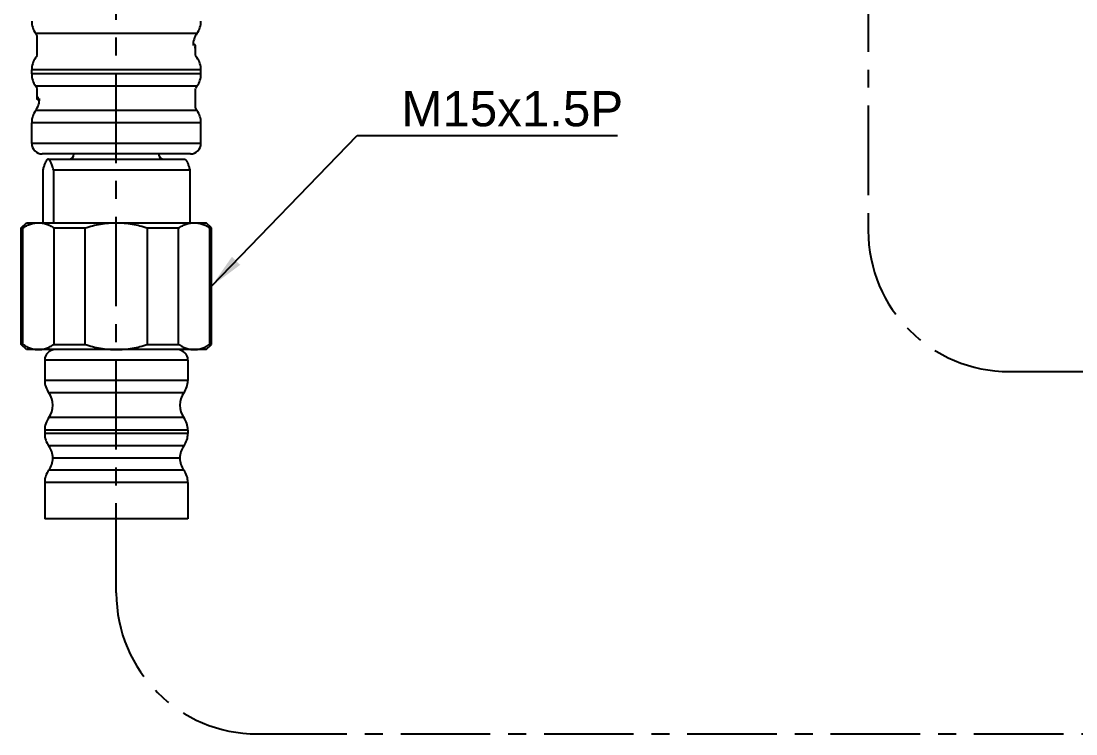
# Model space of a CAD drawing. Header units: millimetres. Extents: x 120 to 1856, y -818 to 764.
# Drawn here: x 810.8 to 885.6, y -718.2 to -667.6 of the extents above; entities that cross this region are included whole.
import ezdxf

# ---------------------------------------------------------------- set-up
doc = ezdxf.new("R2010")
doc.units = ezdxf.units.MM
doc.header["$LTSCALE"] = 0.1
doc.linetypes.add('CENTERX2', pattern=[101.6, 63.5, -12.7, 12.7, -12.7])
for name, color, linetype in [('02___PRT_ALL_AXES', 7, 'Continuous'), ('CENTER', 1, 'CENTERX2'), ('DIM', 3, 'Continuous')]:
    doc.layers.add(name, color=color, linetype=linetype)
doc.styles.get("Standard").update_dxf_attribs({"font": 'arial.ttf'})
doc.dimstyles.new('ISO-25', dxfattribs={"dimtxt": 2.5, "dimasz": 2.5, "dimexe": 1.25, "dimexo": 0.625, "dimtad": 1, "dimlfac": 1.33325, "dimtxsty": 'Standard', "dimcen": 2.5, "dimadec": 0, "dimazin": 0, "dimtfac": 1, "dimtmove": 0, "dimatfit": 3, "dimfxl": 0, "dimarcsym": 0})

msp = doc.modelspace()

# ---------------------------------------------------------------- linework, layer by layer
at = {"color": 7, "linetype": 'Continuous'}
for p, q in [((823.2487, -668.5066), (811.8113, -668.5066)), ((811.905, -668.6702), (811.905, -670.0611)), ((823.155, -670.0611), (823.155, -669.3928)), ((811.53, -671.3824), (811.53, -671.0993)), ((823.53, -671.0993), (811.53, -671.0993)), ((823.53, -671.3824), (811.53, -671.3824)), ((823.53, -671.3824), (823.53, -671.0993)), ((823.2487, -672.257), (811.8113, -672.257)), ((811.905, -672.4206), (811.905, -673.1428)), ((823.155, -673.8114), (823.155, -672.4206)), ((823.2487, -673.975), (811.8113, -673.975)), ((811.53, -676.3033), (811.53, -674.8493)), ((823.53, -674.8493), (811.53, -674.8493)), ((823.53, -676.3033), (823.53, -674.8493)), ((823.53, -676.3033), (811.53, -676.3033)), ((822.7799, -677.0533), (812.2801, -677.0533)), ((812.655, -677.4283), (812.6048, -677.4785)), ((812.655, -677.4283), (822.405, -677.4283)), ((822.405, -677.4283), (822.4552, -677.4785)), ((812.3216, -678.1783), (812.3216, -681.9283)), ((813.0771, -678.1783), (813.0771, -681.9283)), ((813.0771, -678.1783), (822.7384, -678.1783)), ((822.7384, -678.1783), (822.7384, -681.9283)), ((810.78, -682.3033), (811.155, -681.9283)), ((811.155, -681.9283), (823.905, -681.9283)), ((824.28, -682.3033), (823.905, -681.9283)), ((810.8998, -682.3033), (810.78, -682.3033)), ((810.8998, -690.5533), (810.8998, -682.3033)), ((813.1184, -690.5533), (813.1184, -682.3033)), ((813.1184, -682.3033), (815.3115, -682.3033)), ((815.3115, -690.5533), (815.3115, -682.3033)), ((819.7485, -690.5533), (819.7485, -682.3033)), ((819.7485, -682.3033), (821.9416, -682.3033)), ((821.9416, -690.5533), (821.9416, -682.3033)), ((824.1602, -690.5533), (824.1602, -682.3033)), ((824.28, -682.3033), (824.1602, -682.3033)), ((811.155, -690.9283), (810.78, -690.5533)), ((810.78, -690.5533), (810.8998, -690.5533)), ((823.905, -690.9283), (811.155, -690.9283)), ((813.1184, -690.5533), (815.3115, -690.5533)), ((819.7485, -690.5533), (821.9416, -690.5533)), ((823.905, -690.9283), (824.28, -690.5533)), ((824.1602, -690.5533), (824.28, -690.5533)), ((812.4538, -691.6688), (812.4538, -693.1083)), ((822.6062, -691.6688), (812.4538, -691.6688)), ((822.6062, -691.6688), (822.6062, -693.1083)), ((822.6062, -693.1083), (812.4538, -693.1083)), ((822.3181, -693.9846), (812.7419, -693.9846)), ((822.3181, -695.7512), (812.7419, -695.7512)), ((812.4538, -696.6275), (812.4538, -696.8708)), ((822.6062, -696.6275), (812.4538, -696.6275)), ((822.6062, -696.8708), (812.4538, -696.8708)), ((822.6062, -696.6275), (822.6062, -696.8708)), ((822.3181, -697.7611), (812.7419, -697.7611)), ((822.03, -698.616), (813.03, -698.616)), ((822.3181, -699.4708), (812.7419, -699.4708)), ((812.4538, -700.3611), (812.4538, -702.9283)), ((822.6062, -700.3611), (812.4538, -700.3611)), ((822.6062, -700.3611), (822.6062, -702.9283)), ((822.6061, -702.9283), (812.4539, -702.9283))]:
    msp.add_line(p, q, dxfattribs=at)
for centre, radius, start, end in [((813.03, -667.6322), 1.5, 180.006172, 215.65857), ((822.03, -667.6322), 1.5, 324.34143, 359.993828), ((810.5925, -669.3811), 1.5, 28.443511, 35.65857), ((824.4675, -669.3811), 1.5, 144.34143, 179.412738), ((822.6983, -670.1132), 0.8857, 68.318073, 69.386081), ((813.03, -671.0991), 1.5, 144.34143, 180.005751), ((810.5925, -669.3503), 1.5, 324.34143, 331.556489), ((824.4675, -669.3503), 1.5, 208.443511, 215.65857), ((822.03, -671.0991), 1.5, 359.994249, 35.65857), ((813.03, -671.3825), 1.5, 179.994249, 215.65857), ((822.03, -671.3825), 1.5, 324.34143, 0.005751), ((810.5925, -673.1314), 1.5, 28.443511, 35.65857), ((824.4675, -673.1314), 1.5, 144.34143, 150.635085), ((810.5925, -673.1006), 1.5, 324.34143, 359.412738), ((813.03, -674.8494), 1.5, 144.34143, 179.993828), ((824.4675, -673.1006), 1.5, 208.443511, 215.65857), ((822.03, -674.8494), 1.5, 0.006172, 35.65857), ((812.28, -676.3033), 0.75, 180, 270), ((822.78, -676.3033), 0.75, 270, 0), ((814.155, -677.0533), 0.375, 270, 0), ((820.905, -677.0533), 0.375, 180, 270), ((813.1943, -691.6688), 0.7405, 90, 180), ((821.8657, -691.6688), 0.7405, 0, 90), ((813.9521, -693.1012), 1.4983, 180.269275, 216.126518), ((821.1079, -693.1012), 1.4983, 323.873482, 359.730725), ((811.5317, -694.8679), 1.4983, 323.873482, 36.126518), ((823.5283, -694.8679), 1.4983, 143.873482, 216.126518), ((813.9521, -696.6346), 1.4983, 143.873482, 179.730725), ((821.1079, -696.6346), 1.4983, 0.269275, 36.126518), ((813.9521, -696.8778), 1.4983, 179.730725, 216.126518), ((821.1079, -696.8778), 1.4983, 323.873482, 0.269275), ((811.5317, -698.6445), 1.4983, 1.090586, 36.126518), ((823.5283, -698.6445), 1.4983, 143.873482, 178.909414), ((811.5317, -698.5874), 1.4983, 323.873482, 358.909414), ((823.5283, -698.5874), 1.4983, 181.090586, 216.126518), ((813.9521, -700.3541), 1.4983, 143.873482, 180.269275), ((821.1079, -700.3541), 1.4983, 359.730725, 36.126518)]:
    msp.add_arc(centre, radius, start, end, dxfattribs=at)
for points, knots in [([(823.1038, -669.3283), (823.0985, -669.325), (823.0734, -669.3104), (823.0467, -669.2986), (823.0255, -669.2902)], [0, 0, 0, 0, 0.2161574, 1, 1, 1, 1]), ([(823.0523, -669.4842), (823.0676, -669.4773), (823.0947, -669.4638), (823.1335, -669.4383), (823.155, -669.4103), (823.155, -669.3928)], [0, 0, 0, 0, 0.3540677, 0.6313106, 1, 1, 1, 1]), ([(823.155, -669.3928), (823.155, -669.3873), (823.1486, -669.359), (823.123, -669.3404), (823.1038, -669.3283)], [0, 0, 0, 0, 0.1943955, 1, 1, 1, 1]), ([(811.905, -673.1428), (811.905, -673.1373), (811.9114, -673.109), (811.937, -673.0904), (811.9562, -673.0783)], [0, 0, 0, 0, 0.1943955, 1, 1, 1, 1]), ([(812.0078, -673.2342), (811.9924, -673.2274), (811.9654, -673.2138), (811.9265, -673.1883), (811.905, -673.1603), (811.905, -673.1428)], [0, 0, 0, 0, 0.3541113, 0.6313704, 1, 1, 1, 1]), ([(811.9562, -673.0783), (811.9615, -673.075), (811.9866, -673.0604), (812.0133, -673.0486), (812.0344, -673.0402)], [0, 0, 0, 0, 0.2161827, 1, 1, 1, 1]), ([(812.0442, -673.2492), (812.041, -673.248), (812.0287, -673.2432), (812.0166, -673.2381), (812.0078, -673.2342)], [0, 0, 0, 0, 0.261991, 1, 1, 1, 1]), ([(812.6101, -677.4733), (812.5962, -677.4872), (812.569, -677.5211), (812.5323, -677.5815), (812.496, -677.6549), (812.4456, -677.7748), (812.3857, -677.9503), (812.3431, -678.0986), (812.3216, -678.1783)], [0, 0, 0, 0, 0.0768891, 0.1688526, 0.2757864, 0.3968797, 0.6770604, 1, 1, 1, 1]), ([(812.6994, -677.4283), (812.684, -677.4283), (812.6499, -677.4381), (812.6232, -677.4601), (812.6101, -677.4733)], [0, 0, 0, 0, 0.4527183, 1, 1, 1, 1]), ([(813.0771, -678.1783), (813.0629, -678.1257), (813.0345, -678.0247), (812.9897, -677.8811), (812.9442, -677.7532), (812.898, -677.6432), (812.8513, -677.5534), (812.8096, -677.4936), (812.7748, -677.4593), (812.7436, -677.437), (812.7164, -677.4283), (812.6994, -677.4283)], [0, 0, 0, 0, 0.1882714, 0.3619737, 0.5188808, 0.6566739, 0.7733162, 0.8676423, 0.906766, 0.9411457, 1, 1, 1, 1]), ([(822.4499, -677.4733), (822.4638, -677.4872), (822.491, -677.5211), (822.5277, -677.5815), (822.564, -677.6549), (822.6144, -677.7748), (822.6743, -677.9503), (822.7169, -678.0986), (822.7384, -678.1783)], [0, 0, 0, 0, 0.0768891, 0.1688526, 0.2757864, 0.3968797, 0.6770604, 1, 1, 1, 1]), ([(810.8998, -682.3033), (810.9873, -682.2459), (811.164, -682.1415), (811.4411, -682.021), (811.7234, -681.9456), (811.9147, -681.9283), (812.0091, -681.9283)], [0, 0, 0, 0, 0.2644518, 0.5175485, 0.7614076, 1, 1, 1, 1]), ([(812.0091, -681.9283), (812.1035, -681.9283), (812.2948, -681.9456), (812.5771, -682.021), (812.8542, -682.1415), (813.0309, -682.2459), (813.1184, -682.3033)], [0, 0, 0, 0, 0.2385924, 0.4824515, 0.7355482, 1, 1, 1, 1]), ([(815.3115, -682.3033), (815.6689, -682.1859), (816.218, -682.0438), (816.965, -681.9451), (817.3417, -681.9283), (817.53, -681.9283)], [0, 0, 0, 0, 0.4998416, 0.7499211, 1, 1, 1, 1]), ([(817.53, -681.9283), (817.7183, -681.9283), (818.095, -681.9451), (818.842, -682.0438), (819.3911, -682.1859), (819.7485, -682.3033)], [0, 0, 0, 0, 0.2500789, 0.5001584, 1, 1, 1, 1]), ([(821.9416, -682.3033), (822.0291, -682.2459), (822.2058, -682.1415), (822.4829, -682.021), (822.7652, -681.9456), (822.9565, -681.9283), (823.0509, -681.9283)], [0, 0, 0, 0, 0.2644518, 0.5175485, 0.7614076, 1, 1, 1, 1]), ([(823.0509, -681.9283), (823.1453, -681.9283), (823.3366, -681.9456), (823.6189, -682.021), (823.896, -682.1415), (824.0727, -682.2459), (824.1602, -682.3033)], [0, 0, 0, 0, 0.2385924, 0.4824515, 0.7355482, 1, 1, 1, 1]), ([(810.8998, -690.5533), (810.9873, -690.6108), (811.164, -690.7152), (811.4411, -690.8357), (811.7234, -690.9111), (811.9147, -690.9283), (812.0091, -690.9283)], [0, 0, 0, 0, 0.2644518, 0.5175485, 0.7614076, 1, 1, 1, 1]), ([(812.0091, -690.9283), (812.1035, -690.9283), (812.2948, -690.9111), (812.5771, -690.8357), (812.8542, -690.7152), (813.0309, -690.6108), (813.1184, -690.5533)], [0, 0, 0, 0, 0.2385924, 0.4824515, 0.7355482, 1, 1, 1, 1]), ([(815.3115, -690.5533), (815.6689, -690.6708), (816.218, -690.8129), (816.965, -690.9116), (817.3417, -690.9283), (817.53, -690.9283)], [0, 0, 0, 0, 0.4998416, 0.7499211, 1, 1, 1, 1]), ([(817.53, -690.9283), (817.7183, -690.9283), (818.095, -690.9116), (818.842, -690.8129), (819.3911, -690.6708), (819.7485, -690.5533)], [0, 0, 0, 0, 0.2500789, 0.5001584, 1, 1, 1, 1]), ([(821.9416, -690.5533), (822.0291, -690.6108), (822.2058, -690.7152), (822.4829, -690.8357), (822.7652, -690.9111), (822.9565, -690.9283), (823.0509, -690.9283)], [0, 0, 0, 0, 0.2644518, 0.5175485, 0.7614076, 1, 1, 1, 1]), ([(823.0509, -690.9283), (823.1453, -690.9283), (823.3366, -690.9111), (823.6189, -690.8357), (823.896, -690.7152), (824.0727, -690.6108), (824.1602, -690.5533)], [0, 0, 0, 0, 0.2385924, 0.4824515, 0.7355482, 1, 1, 1, 1])]:
    msp.add_open_spline(points, degree=3, knots=knots, dxfattribs=at)
at = {"layer": '02___PRT_ALL_AXES', "color": 7, "linetype": 'Continuous'}
for p, q in [((810.78, -690.5533), (810.78, -682.3033)), ((824.28, -690.5533), (824.28, -682.3033))]:
    msp.add_line(p, q, dxfattribs=at)
at = {"layer": 'CENTER'}
for p, q in [((817.53, -708.1765), (817.53, -602.5017)), ((870.835, -602.5017), (870.835, -682.4855)), ((880.835, -692.4855), (914.3442, -692.4855)), ((827.53, -718.1765), (932.5895, -718.1765))]:
    msp.add_line(p, q, dxfattribs=at)
for centre in [(880.835, -682.4855), (827.53, -708.1765)]:
    msp.add_arc(centre, 10, 180, 270, dxfattribs=at)

# ---------------------------------------------------------------- texts
at = {"layer": 'DIM', "insert": (837.7394, -675.1305), "char_height": 2.5, "attachment_point": 7}
msp.add_mtext('M15x1.5P', dxfattribs=at)

# ---------------------------------------------------------------- leaders
at = {"layer": 'DIM', "annotation_type": 0, "has_hookline": 1, "hookline_direction": 0, "text_width": 15.3138}
msp.add_leader([(824.28, -686.4283), (834.6144, -675.7555), (837.1144, -675.7555)], dimstyle='ISO-25', dxfattribs=at)

doc.saveas('drawing.dxf')
